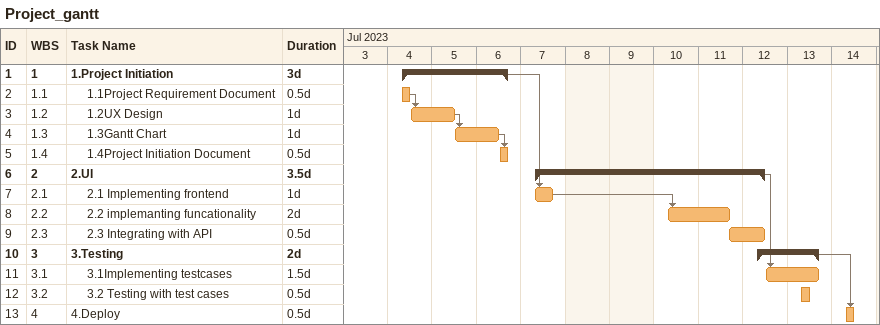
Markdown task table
Project_gantt

| ID | WBS | Task | Duration | Start | Finish | Predecessors |
|---|---|---|---|---|---|---|
| 1 | 1 | **1.Project Initiation** | 3d | 2023-07-04 | 2023-07-06 |  |
| 2 | 1.1 | 1.1Project Requirement Document | 0.5d | 2023-07-04 | 2023-07-04 |  |
| 3 | 1.2 | 1.2UX Design | 1d | 2023-07-04 | 2023-07-05 | 2 |
| 4 | 1.3 | 1.3Gantt Chart | 1d | 2023-07-05 | 2023-07-06 | 3 |
| 5 | 1.4 | 1.4Project Initiation Document | 0.5d | 2023-07-06 | 2023-07-06 | 4 |
| 6 | 2 | **2.UI** | 3.5d | 2023-07-07 | 2023-07-12 |  |
| 7 | 2.1 | 2.1 Implementing frontend | 1d | 2023-07-07 | 2023-07-07 | 1 |
| 8 | 2.2 | 2.2 implemanting funcationality | 2d | 2023-07-10 | 2023-07-11 | 7 |
| 9 | 2.3 | 2.3 Integrating with API | 0.5d | 2023-07-11 | 2023-07-12 |  |
| 10 | 3 | **3.Testing** | 2d | 2023-07-12 | 2023-07-13 |  |
| 11 | 3.1 | 3.1Implementing testcases | 1.5d | 2023-07-12 | 2023-07-13 | 6 |
| 12 | 3.2 | 3.2 Testing with test cases | 0.5d | 2023-07-13 | 2023-07-13 |  |
| 13 | 4 | 4.Deploy | 0.5d | 2023-07-14 | 2023-07-14 | 10 |
